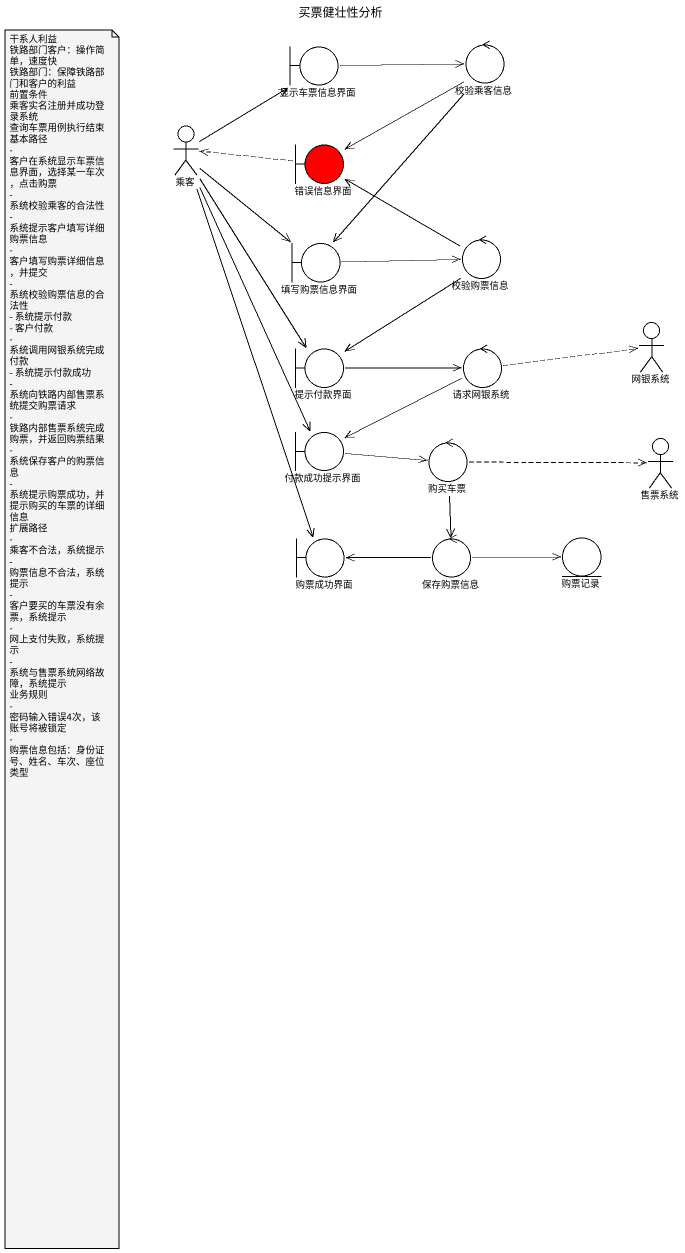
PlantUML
@startuml
title 买票健壮性分析
boundary 显示车票信息界面
control 校验乘客信息
actor 乘客
boundary 错误信息界面 #FF0000
boundary 填写购票信息界面
control 校验购票信息
actor 网银系统
boundary 提示付款界面
control 请求网银系统
boundary 付款成功提示界面
control 购买车票
actor 售票系统
boundary 购票成功界面
control 保存购票信息
entity 购票记录
显示车票信息界面 -right-> 校验乘客信息
校验乘客信息 --> 错误信息界面
校验乘客信息 --> 填写购票信息界面
乘客 -up-> 显示车票信息界面
乘客 --> 填写购票信息界面
乘客 --> 提示付款界面
乘客 --> 付款成功提示界面
乘客 --> 购票成功界面
错误信息界面 .left.> 乘客
填写购票信息界面 -right-> 校验购票信息
校验购票信息 -up-> 错误信息界面
校验购票信息 --> 提示付款界面
提示付款界面 -right-> 请求网银系统
请求网银系统 .right.> 网银系统
请求网银系统 -left-> 付款成功提示界面
付款成功提示界面 -right-> 购买车票
购买车票 .right.> 售票系统
购买车票 --> 保存购票信息
保存购票信息 -left-> 购票成功界面
保存购票信息 -right-> 购票记录
note as N1
  干系人利益
  铁路部门客户：操作简单，速度快
  铁路部门：保障铁路部门和客户的利益
  前置条件
  乘客实名注册并成功登录系统
  查询车票用例执行结束
  基本路径
  - 客户在系统显示车票信息界面，选择某一车次，点击购票
  - 系统校验乘客的合法性
  - 系统提示客户填写详细购票信息
  - 客户填写购票详细信息，并提交
  - 系统校验购票信息的合法性
  - 系统提示付款
  - 客户付款
  - 系统调用网银系统完成付款
  - 系统提示付款成功
  - 系统向铁路内部售票系统提交购票请求
  - 铁路内部售票系统完成购票，并返回购票结果
  - 系统保存客户的购票信息
  - 系统提示购票成功，并提示购买的车票的详细信息
  扩展路径
  - 乘客不合法，系统提示
  - 购票信息不合法，系统提示
  - 客户要买的车票没有余票，系统提示
  - 网上支付失败，系统提示
  - 系统与售票系统网络故障，系统提示
  业务规则
  - 密码输入错误4次，该账号将被锁定
  - 购票信息包括：身份证号、姓名、车次、座位类型
end note
@enduml
